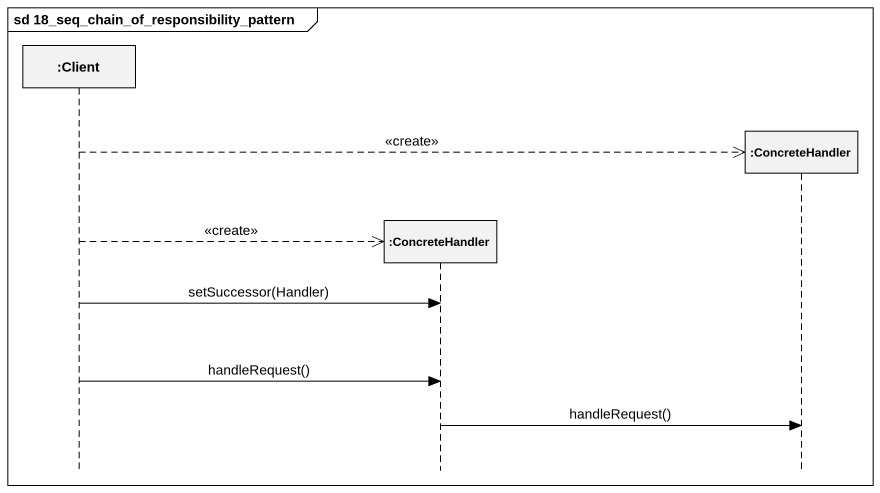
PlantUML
@startuml
mainframe sd 18_seq_chain_of_responsibility_pattern
hide footbox
participant ":Client" as Client
participant ":ConcreteHandler" as ConcreteHandler
participant ":ConcreteHandler" as ConcreteHandler_2

Client -->> ConcreteHandler_2 ** : <<create>>
Client -->> ConcreteHandler ** : <<create>>
Client -> ConcreteHandler : setSuccessor(Handler)
Client -> ConcreteHandler : handleRequest()
ConcreteHandler -> ConcreteHandler_2 : handleRequest()
@enduml
